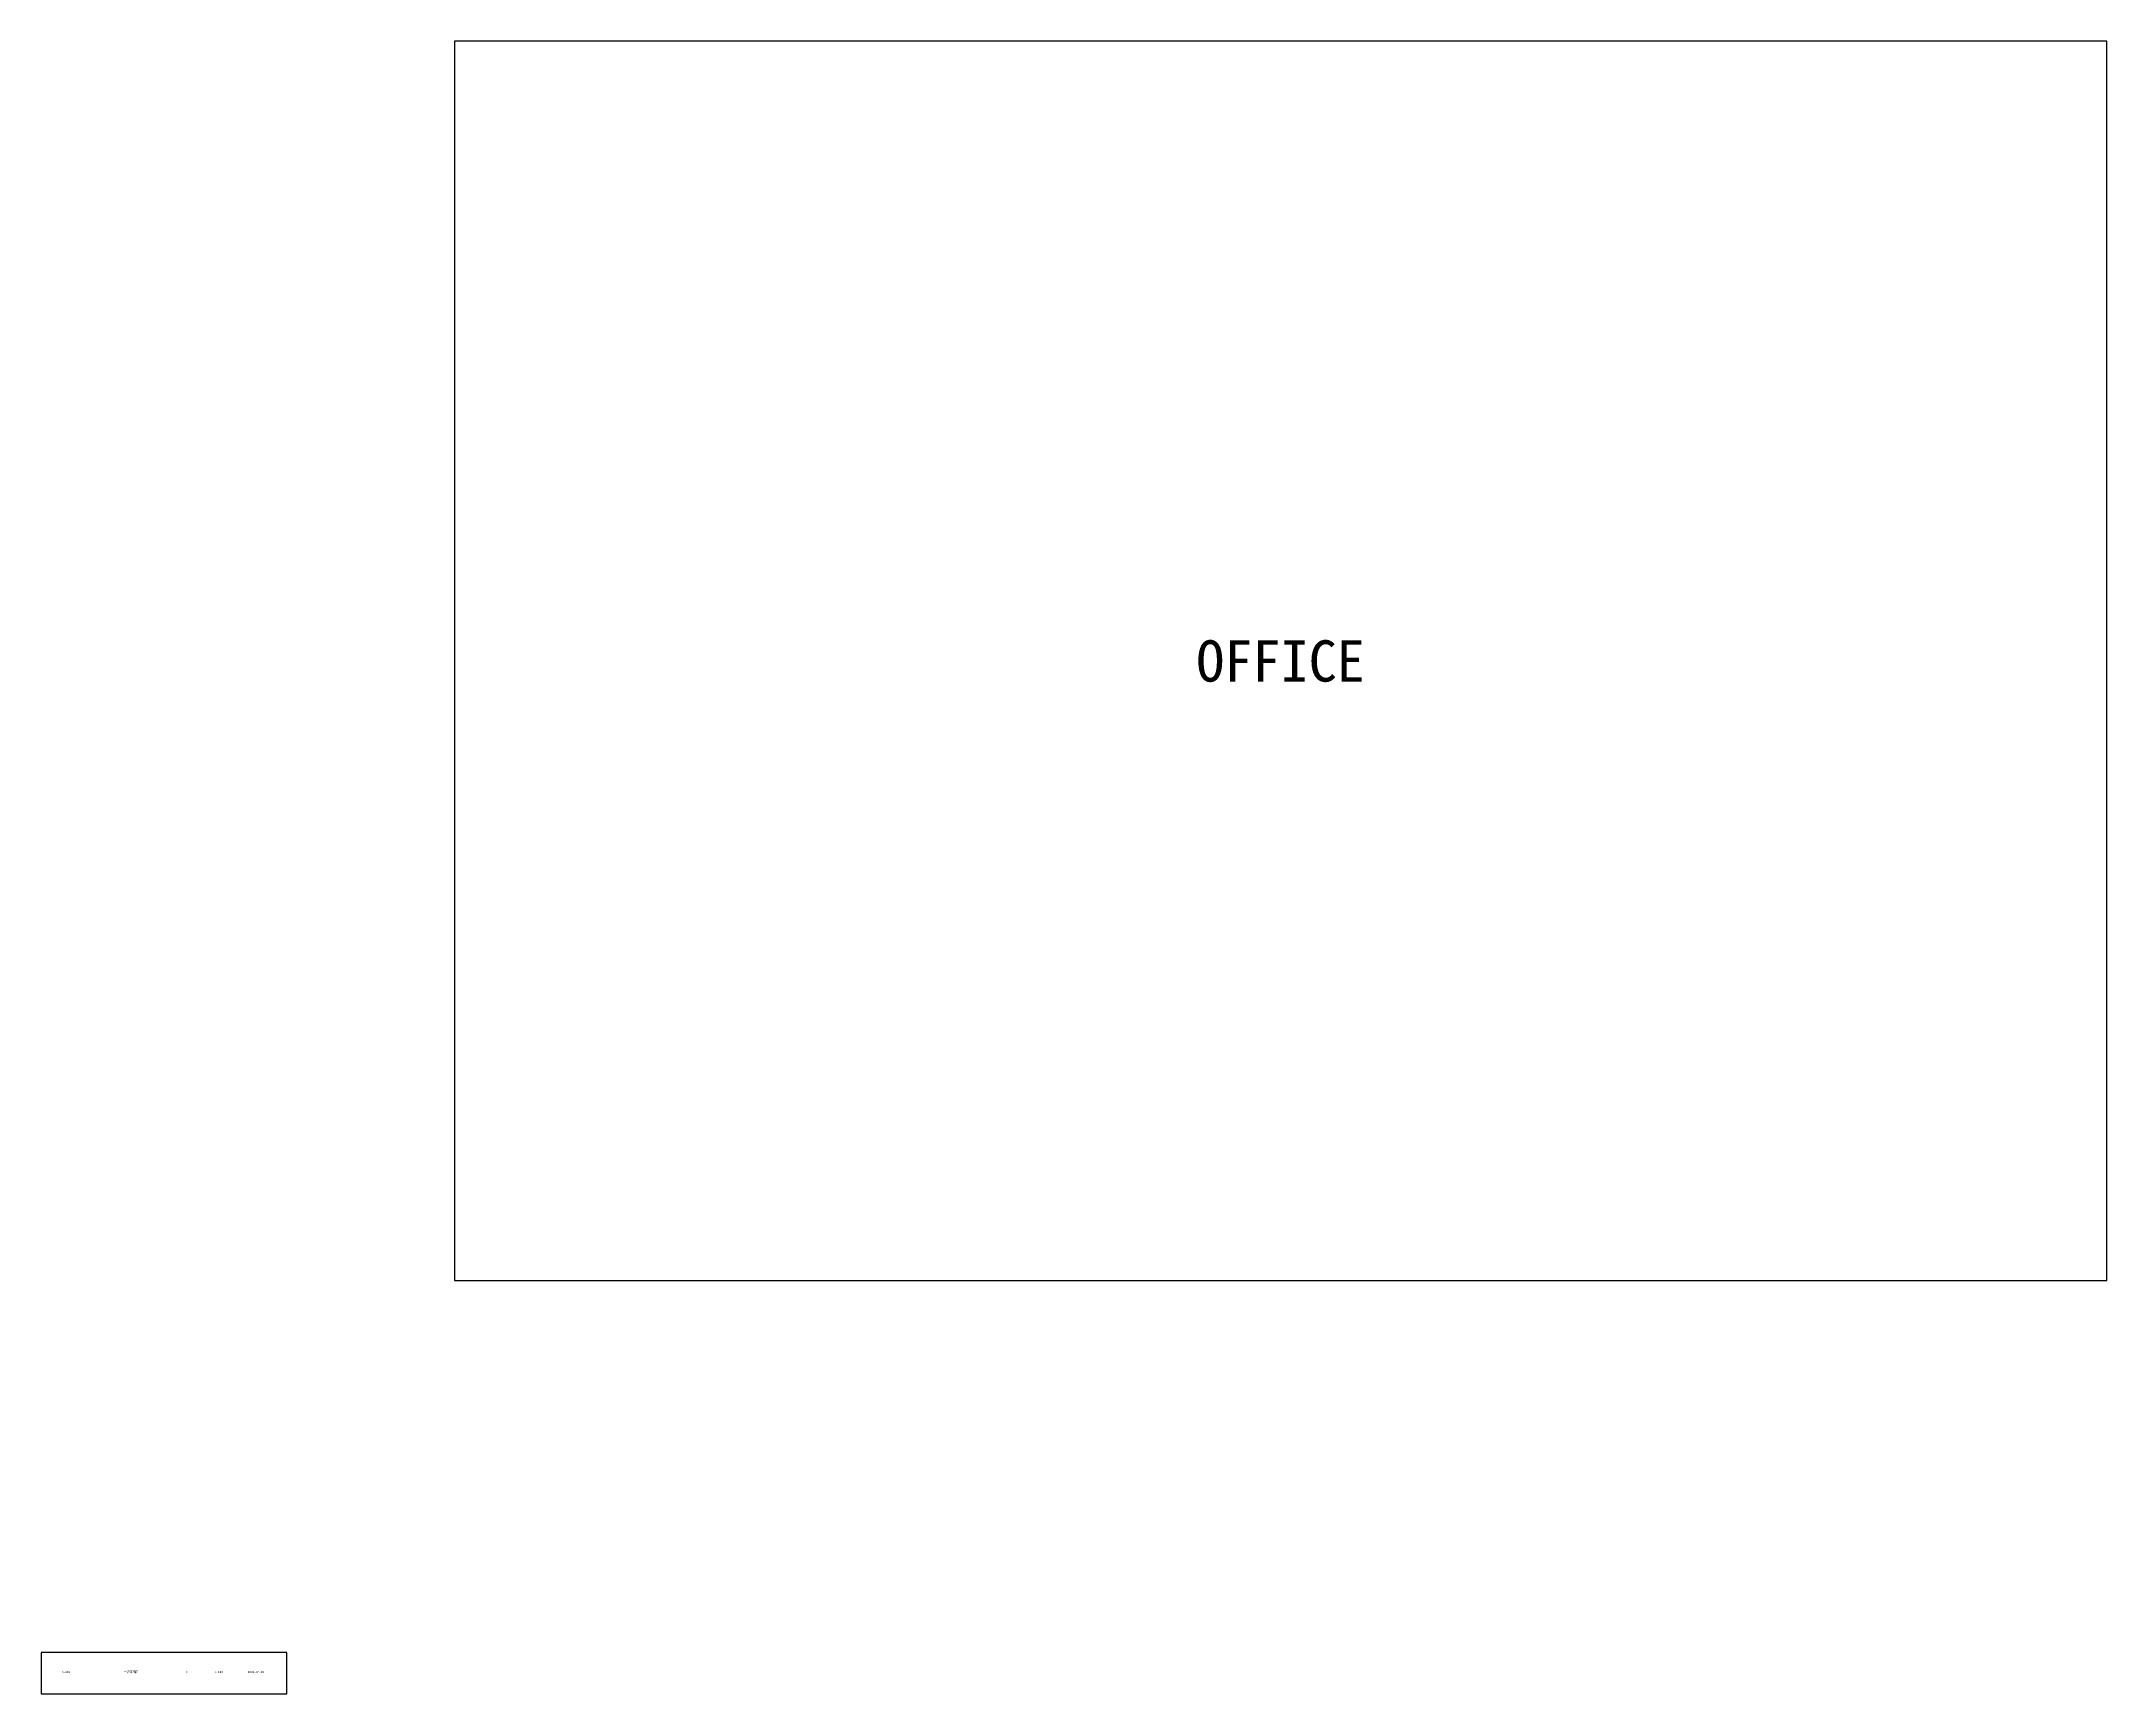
# Model space of a CAD drawing. Header units: metres. Extents: x 0 to 5000, y 0 to 4000.
import ezdxf
from ezdxf.enums import TextEntityAlignment as Align

# ---------------------------------------------------------------- set-up
doc = ezdxf.new("R2010")
doc.units = ezdxf.units.M
for name, color, linetype in [('TEXT', 7, 'CONTINUOUS'), ('TITLEBLOCK', 7, 'CONTINUOUS'), ('WALL', 7, 'CONTINUOUS')]:
    doc.layers.add(name, color=color, linetype=linetype)

# ---------------------------------------------------------------- blocks, each defined once
blk = doc.blocks.new('TITLEBLOCK_A1')
at = {"layer": 'TITLEBLOCK'}
blk.add_lwpolyline([(0, 0), (594, 0), (594, 100), (0, 100), (0, 0)], dxfattribs=at)
for tag, p in [('DWG_NO', (50, 50)), ('DWG_NAME', (200, 50)), ('REV', (350, 50)), ('SCALE', (420, 50)), ('DATE', (500, 50))]:
    blk.add_attdef(tag, p, '', height=5, dxfattribs=at)

msp = doc.modelspace()

# ---------------------------------------------------------------- linework, layer by layer
at = {"layer": 'WALL'}
msp.add_lwpolyline([(1000, 1000), (5000, 1000), (5000, 4000), (1000, 4000), (1000, 1000)], dxfattribs=at)

# ---------------------------------------------------------------- block references
at = {"layer": 'TITLEBLOCK'}
msp.add_blockref('TITLEBLOCK_A1', (0, 0), dxfattribs=at).add_auto_attribs({'DWG_NO': 'A-101', 'DWG_NAME': '一层平面图', 'REV': 'C', 'SCALE': '1:100', 'DATE': '2026-04-15'})

# ---------------------------------------------------------------- texts
at = {"layer": 'TEXT'}
msp.add_text('OFFICE', height=100, dxfattribs=at).set_placement((3000, 2500), align=Align.MIDDLE_CENTER)

doc.saveas('drawing.dxf')
